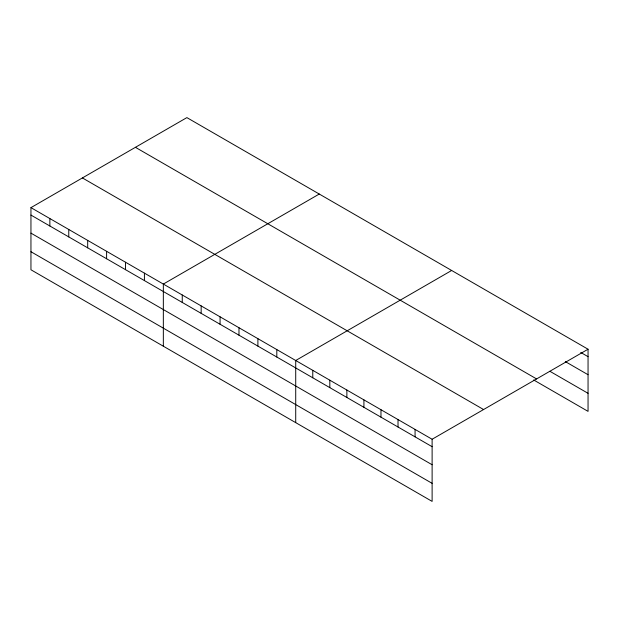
<?xml version="1.0" encoding="UTF-8"?>
<svg xmlns="http://www.w3.org/2000/svg" width="619" height="619" viewBox="0 0 619 619"><rect width="100%" height="100%" fill="white"/><g stroke="black" fill="none" stroke-linecap="round" stroke-linejoin="round"><path stroke-width="0.93" d="M432.116 464.745L432.116 439.25L30.95 207.636L30.95 269.776L432.116 501.39L432.116 464.745L30.95 233.131M30.95 207.636L186.884 117.61L588.05 349.224L588.05 411.364L533.655 379.958M319.265 194.041L163.339 284.067L163.339 346.207M451.653 270.472L295.72 360.498L295.72 422.638M432.116 439.25L588.05 349.224M580.746 352.443L588.05 356.668M565.317 361.589L588.05 374.719M549.889 371.284L588.05 393.313M135.422 147.322L536.596 378.929M82.404 177.932L483.578 409.538M30.95 215.079L432.116 446.694M30.95 251.724L432.116 483.338M415.07 429.408L415.07 436.852M398.017 419.566L398.017 427.002M380.971 409.716L380.971 417.16M363.918 399.874L363.918 407.317M346.872 390.032L346.872 397.475M329.819 380.19L329.819 387.633M312.773 370.348L312.773 377.783M276.809 349.58L276.809 357.024M257.899 338.663L257.899 346.106M238.98 327.745L238.98 335.189M220.07 316.827L220.07 324.271M201.16 305.91L201.16 313.353M182.249 294.984L182.249 302.428M144.42 273.149L144.42 280.593M125.51 262.232L125.51 269.675M106.6 251.314L106.6 258.757M87.689 240.396L87.689 247.84M68.771 229.471L68.771 236.915M49.86 218.553L49.86 225.997"/></g></svg>
